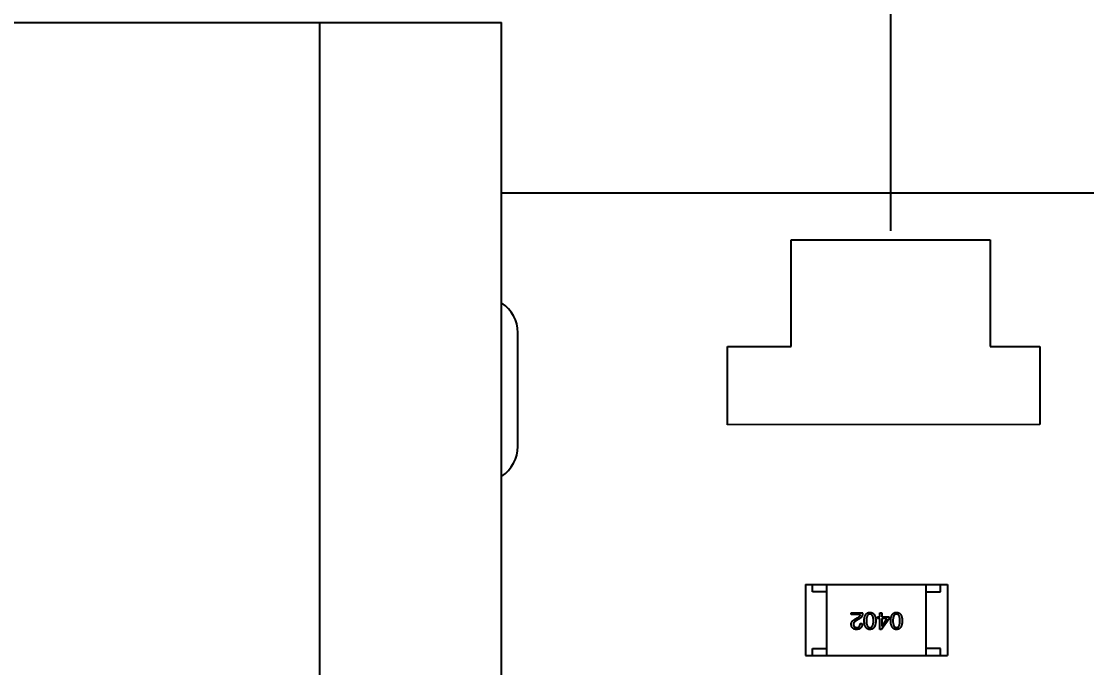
# Model space of a CAD drawing. Header units: inches. Extents: x -29 to 164, y -51 to 83.
# Drawn here: x 33.96 to 41.46, y 38.94 to 43.49 of the extents above; entities that cross this region are included whole.
import ezdxf

# ---------------------------------------------------------------- set-up
doc = ezdxf.new("R2010")
doc.units = ezdxf.units.IN
doc.header["$LTSCALE"] = 1.21
doc.header["$MEASUREMENT"] = 0
doc.header["$PDMODE"] = 3
doc.header["$PDSIZE"] = 0.3125
doc.layers.get('0').update_dxf_attribs({"linetype": 'CONTINUOUS'})
doc.layers.get('Defpoints').update_dxf_attribs({"linetype": 'CONTINUOUS'})
doc.layers.add('DIM', color=3, linetype='CONTINUOUS')
doc.styles.get("Standard").update_dxf_attribs({"font": 'txt', "width": 0.8})
doc.dimstyles.get("Standard").update_dxf_attribs({"dimtxt": 0.15625, "dimasz": 0.1875, "dimexe": 0.125, "dimexo": 0.0625, "dimgap": 0.09, "dimtad": 0, "dimtih": 1, "dimtoh": 1, "dimzin": 4, "dimdsep": 46, "dimtxsty": 'STANDARD', "dimblk": '_FILLED', "dimblk1": '_FILLED', "dimblk2": '_FILLED', "dimcen": 0.09, "dimazin": 1, "dimtp": 0.01, "dimtm": 0.01, "dimtfac": 1, "dimtofl": 0, "dimtmove": 0, "dimatfit": 3, "dimldrblk": '_FILLED', "dimfxl": 1, "dimtolj": 1, "dimtzin": 4, "dimarcsym": 0})

# ---------------------------------------------------------------- blocks, each defined once
blk = doc.blocks.new('_FILLED')
at = {"color": 0, "linetype": 'ByBlock'}
blk.add_solid([(0, 0), (-1, 0.1667), (-1, -0.1667)], dxfattribs=at)
blk = doc.blocks.new('*D14')
at = {"layer": 'Defpoints', "color": 0}
for p in [(40.0789, 50.3919), (40.0789, 41.9544), (10.3294, 39.8328)]:
    blk.add_point(p, dxfattribs=at)
at = {"layer": 'DIM', "color": 0, "lineweight": -2}
for p, q in [((10.3294, 39.8953), (10.3294, 50.5169)), ((40.0789, 42.0169), (40.0789, 50.5169)), ((12.3294, 50.3919), (21.9142, 50.3919)), ((38.0789, 50.3919), (28.4942, 50.3919))]:
    blk.add_line(p, q, dxfattribs=at)
at = {"layer": 'DIM', "color": 0, "lineweight": -2, "xscale": 2, "yscale": 2, "zscale": 2, "rotation": 180}
blk.add_blockref('_FILLED', (10.3294, 50.3919), dxfattribs=at)
at = {"layer": 'DIM', "color": 0, "lineweight": -2, "xscale": 2, "yscale": 2, "zscale": 2}
blk.add_blockref('_FILLED', (40.0789, 50.3919), dxfattribs=at)
at = {"layer": 'DIM', "color": 0, "insert": (25.2042, 50.3919), "char_height": 2, "attachment_point": 5}
blk.add_mtext('\\A1;29.75', dxfattribs=at)
blk = doc.blocks.new('*D15')
at = {"layer": 'Defpoints', "color": 0}
for p in [(10.3294, 53.635), (44.7693, 42.7327), (10.3294, 39.8328)]:
    blk.add_point(p, dxfattribs=at)
at = {"layer": 'DIM', "color": 0, "lineweight": -2}
for p, q in [((10.3294, 39.8953), (10.3294, 53.76)), ((44.7693, 42.7952), (44.7693, 53.76)), ((12.3294, 53.635), (24.2593, 53.635)), ((42.7693, 53.635), (30.8393, 53.635))]:
    blk.add_line(p, q, dxfattribs=at)
at = {"layer": 'DIM', "color": 0, "lineweight": -2, "xscale": 2, "yscale": 2, "zscale": 2, "rotation": 180}
blk.add_blockref('_FILLED', (10.3294, 53.635), dxfattribs=at)
at = {"layer": 'DIM', "color": 0, "lineweight": -2, "xscale": 2, "yscale": 2, "zscale": 2}
blk.add_blockref('_FILLED', (44.7693, 53.635), dxfattribs=at)
at = {"layer": 'DIM', "color": 0, "insert": (27.5493, 53.635), "char_height": 2, "attachment_point": 5}
blk.add_mtext('\\A1;34.44', dxfattribs=at)
blk = doc.blocks.new('*D16')
at = {"layer": 'Defpoints', "color": 0}
for p in [(10.3294, 56.651), (50.5693, 42.7327), (10.3294, 39.8328)]:
    blk.add_point(p, dxfattribs=at)
at = {"layer": 'DIM', "color": 0, "lineweight": -2}
for p, q in [((10.3294, 39.8953), (10.3294, 56.776)), ((50.5693, 42.7952), (50.5693, 56.776)), ((12.3294, 56.651), (27.2927, 56.651)), ((48.5693, 56.651), (33.606, 56.651))]:
    blk.add_line(p, q, dxfattribs=at)
at = {"layer": 'DIM', "color": 0, "lineweight": -2, "xscale": 2, "yscale": 2, "zscale": 2, "rotation": 180}
blk.add_blockref('_FILLED', (10.3294, 56.651), dxfattribs=at)
at = {"layer": 'DIM', "color": 0, "lineweight": -2, "xscale": 2, "yscale": 2, "zscale": 2}
blk.add_blockref('_FILLED', (50.5693, 56.651), dxfattribs=at)
at = {"layer": 'DIM', "color": 0, "insert": (30.4493, 56.651), "char_height": 2, "attachment_point": 5}
blk.add_mtext('\\A1;40.24', dxfattribs=at)

msp = doc.modelspace()

# ---------------------------------------------------------------- linework, layer by layer
at = {"color": 7, "linetype": 'Continuous'}
for p, q in [((28.3986, 43.4811), (37.3386, 43.483)), ((36.0586, 43.4827), (36.0602, 36.3027)), ((37.3401, 36.453), (37.3386, 43.483)), ((43.7693, 42.2827), (37.3389, 42.2827)), ((39.3789, 41.9542), (40.7789, 41.9545)), ((39.3791, 41.2042), (39.3789, 41.9542)), ((40.7789, 41.9545), (40.7791, 41.2045)), ((37.4542, 40.5013), (37.4541, 41.3013)), ((38.9291, 41.2041), (39.3791, 41.2042)), ((38.9292, 40.6541), (38.9291, 41.2041)), ((40.7791, 41.2045), (41.1291, 41.2046)), ((41.1291, 41.2046), (41.1292, 40.6546)), ((41.1292, 40.6546), (38.9292, 40.6541)), ((39.4794, 39.5292), (40.4794, 39.5294)), ((39.4794, 39.5292), (39.4795, 39.0292)), ((39.5294, 39.4792), (39.5294, 39.5292)), ((39.6295, 39.0292), (39.6294, 39.5292)), ((40.3295, 39.0293), (40.3294, 39.5293)), ((40.4294, 39.4794), (40.4294, 39.5294)), ((40.4794, 39.5294), (40.4795, 39.0294)), ((39.6294, 39.4792), (39.5294, 39.4792)), ((40.3294, 39.4793), (40.4294, 39.4794)), ((39.8009, 39.3178), (39.8009, 39.3316)), ((39.8009, 39.3316), (39.8816, 39.3316)), ((39.8652, 39.3178), (39.8009, 39.3178)), ((39.833, 39.2883), (39.8455, 39.2955)), ((39.9848, 39.2903), (39.9848, 39.3028)), ((39.9848, 39.3028), (40.0025, 39.3028)), ((40.0025, 39.2903), (39.9848, 39.2903)), ((40.0025, 39.3028), (40.0025, 39.3316)), ((40.0025, 39.3316), (40.0169, 39.3316)), ((40.0025, 39.2136), (40.0025, 39.2903)), ((40.0169, 39.3316), (40.0169, 39.3028)), ((40.0169, 39.3028), (40.0687, 39.3028)), ((40.0169, 39.2903), (40.017, 39.2365)), ((40.055, 39.2903), (40.0169, 39.2903)), ((40.0176, 39.2365), (40.055, 39.2903)), ((40.0687, 39.3028), (40.0687, 39.2884)), ((39.854, 39.285), (39.8383, 39.2759)), ((39.8639, 39.2562), (39.879, 39.2562)), ((40.0687, 39.2884), (40.015, 39.2136)), ((40.017, 39.2365), (40.0176, 39.2365)), ((40.015, 39.2136), (40.0025, 39.2136)), ((39.5295, 39.0292), (39.5295, 39.0792)), ((39.5295, 39.0792), (39.6295, 39.0792)), ((40.4295, 39.0794), (40.3295, 39.0793)), ((40.4295, 39.0294), (40.4295, 39.0794)), ((39.4795, 39.0292), (40.4795, 39.0294))]:
    msp.add_line(p, q, dxfattribs=at)
for centre, start, end in [((37.2041, 41.3013), 0.01204, 56.6056), ((37.2042, 40.5013), 303.41369, 0.01204)]:
    msp.add_arc(centre, 0.25, start, end, dxfattribs=at)
for points, knots in [([(39.8455, 39.2955), (39.8469, 39.2963), (39.8496, 39.2979), (39.8533, 39.3005), (39.8565, 39.3032), (39.8593, 39.3059), (39.8615, 39.3087), (39.8632, 39.3117), (39.8645, 39.3147), (39.865, 39.3168), (39.8652, 39.3178)], [0, 0, 0, 0, 0.158292, 0.304606, 0.440272, 0.565336, 0.681745, 0.791834, 0.896966, 1, 1, 1, 1]), ([(39.8816, 39.3316), (39.8815, 39.3303), (39.8814, 39.3277), (39.881, 39.3239), (39.8804, 39.3202), (39.8796, 39.3167), (39.8787, 39.3132), (39.8774, 39.31), (39.876, 39.3069), (39.8744, 39.3039), (39.8726, 39.301), (39.8705, 39.2983), (39.8683, 39.2957), (39.8658, 39.2933), (39.8632, 39.291), (39.8603, 39.2889), (39.8573, 39.2869), (39.8551, 39.2856), (39.854, 39.285)], [0, 0, 0, 0, 0.069512, 0.136307, 0.201431, 0.265186, 0.327322, 0.388242, 0.448098, 0.507757, 0.566952, 0.626243, 0.686026, 0.745963, 0.807549, 0.869906, 0.934172, 1, 1, 1, 1]), ([(39.8922, 39.2746), (39.8923, 39.2769), (39.8924, 39.2815), (39.8931, 39.2881), (39.8939, 39.2943), (39.8952, 39.3), (39.8966, 39.3053), (39.8984, 39.3101), (39.9005, 39.3145), (39.9029, 39.3185), (39.9056, 39.322), (39.9086, 39.325), (39.9119, 39.3276), (39.9155, 39.3297), (39.9195, 39.3314), (39.9237, 39.3326), (39.9282, 39.3334), (39.9313, 39.3335), (39.9329, 39.3336)], [0, 0, 0, 0, 0.08769, 0.170218, 0.24749, 0.319818, 0.387758, 0.451391, 0.511445, 0.568185, 0.622681, 0.67526, 0.726746, 0.778428, 0.830764, 0.884397, 0.940866, 1, 1, 1, 1]), ([(39.9329, 39.3218), (39.9318, 39.3217), (39.9299, 39.3216), (39.927, 39.321), (39.9244, 39.32), (39.9219, 39.3186), (39.9196, 39.3169), (39.9176, 39.3148), (39.9157, 39.3124), (39.9141, 39.3096), (39.9126, 39.3065), (39.9114, 39.303), (39.9103, 39.2991), (39.9094, 39.2949), (39.9088, 39.2903), (39.9083, 39.2854), (39.908, 39.2801), (39.908, 39.2764), (39.9079, 39.2746)], [0, 0, 0, 0, 0.050879, 0.099377, 0.146973, 0.193618, 0.240619, 0.289461, 0.34047, 0.395283, 0.453059, 0.515633, 0.582666, 0.655287, 0.732971, 0.815933, 0.905166, 1, 1, 1, 1]), ([(39.9329, 39.3336), (39.9344, 39.3335), (39.9375, 39.3334), (39.9421, 39.3326), (39.9463, 39.3314), (39.9502, 39.3297), (39.9538, 39.3276), (39.9571, 39.325), (39.9601, 39.322), (39.9628, 39.3185), (39.9652, 39.3146), (39.9673, 39.3102), (39.9691, 39.3053), (39.9706, 39.3), (39.9718, 39.2943), (39.9727, 39.2881), (39.9733, 39.2815), (39.9734, 39.2769), (39.9735, 39.2746)], [0, 0, 0, 0, 0.059135, 0.115606, 0.169241, 0.221578, 0.273261, 0.324749, 0.377329, 0.431642, 0.488541, 0.548597, 0.612232, 0.680174, 0.752504, 0.829777, 0.912307, 1, 1, 1, 1]), ([(39.9571, 39.2746), (39.9571, 39.2765), (39.9571, 39.2802), (39.9568, 39.2855), (39.9563, 39.2905), (39.9557, 39.2951), (39.9548, 39.2994), (39.9538, 39.3033), (39.9526, 39.3068), (39.9511, 39.3099), (39.9495, 39.3127), (39.9477, 39.3151), (39.9457, 39.3172), (39.9435, 39.3189), (39.9411, 39.3202), (39.9385, 39.3211), (39.9358, 39.3217), (39.9338, 39.3217), (39.9329, 39.3218)], [0, 0, 0, 0, 0.096457, 0.187288, 0.27178, 0.350132, 0.423455, 0.491343, 0.554037, 0.612253, 0.666313, 0.717038, 0.764921, 0.811214, 0.856775, 0.902988, 0.950234, 1, 1, 1, 1]), ([(40.0787, 39.2746), (40.0788, 39.2769), (40.079, 39.2815), (40.0796, 39.2882), (40.0805, 39.2943), (40.0817, 39.3001), (40.0832, 39.3053), (40.085, 39.3102), (40.087, 39.3146), (40.0894, 39.3185), (40.0921, 39.322), (40.0951, 39.3251), (40.0984, 39.3276), (40.1021, 39.3298), (40.106, 39.3314), (40.1102, 39.3327), (40.1147, 39.3334), (40.1178, 39.3335), (40.1194, 39.3336)], [0, 0, 0, 0, 0.08769, 0.170218, 0.24749, 0.319818, 0.387758, 0.451391, 0.511445, 0.568185, 0.622681, 0.67526, 0.726746, 0.778428, 0.830764, 0.884397, 0.940866, 1, 1, 1, 1]), ([(40.1194, 39.3218), (40.1184, 39.3218), (40.1164, 39.3216), (40.1135, 39.321), (40.1109, 39.32), (40.1084, 39.3187), (40.1062, 39.317), (40.1041, 39.3149), (40.1023, 39.3124), (40.1006, 39.3096), (40.0991, 39.3065), (40.0979, 39.303), (40.0968, 39.2991), (40.096, 39.2949), (40.0953, 39.2903), (40.0948, 39.2854), (40.0945, 39.2801), (40.0945, 39.2765), (40.0945, 39.2746)], [0, 0, 0, 0, 0.050879, 0.099377, 0.146973, 0.193618, 0.240619, 0.289461, 0.34047, 0.395283, 0.453059, 0.515633, 0.582666, 0.655287, 0.732971, 0.815933, 0.905166, 1, 1, 1, 1]), ([(40.1194, 39.3336), (40.121, 39.3335), (40.1241, 39.3334), (40.1286, 39.3327), (40.1328, 39.3314), (40.1367, 39.3298), (40.1403, 39.3277), (40.1436, 39.3251), (40.1466, 39.322), (40.1493, 39.3185), (40.1517, 39.3146), (40.1538, 39.3102), (40.1556, 39.3054), (40.1571, 39.3001), (40.1583, 39.2944), (40.1592, 39.2882), (40.1598, 39.2815), (40.16, 39.277), (40.16, 39.2746)], [0, 0, 0, 0, 0.059135, 0.115606, 0.169241, 0.221578, 0.273261, 0.324749, 0.377329, 0.431642, 0.488541, 0.548597, 0.612232, 0.680174, 0.752504, 0.829777, 0.912307, 1, 1, 1, 1]), ([(40.1436, 39.2746), (40.1436, 39.2765), (40.1436, 39.2802), (40.1433, 39.2856), (40.1428, 39.2905), (40.1422, 39.2952), (40.1413, 39.2994), (40.1403, 39.3033), (40.1391, 39.3068), (40.1377, 39.31), (40.1361, 39.3128), (40.1343, 39.3152), (40.1322, 39.3172), (40.13, 39.3189), (40.1277, 39.3202), (40.1251, 39.3212), (40.1223, 39.3217), (40.1204, 39.3218), (40.1194, 39.3218)], [0, 0, 0, 0, 0.096457, 0.187288, 0.27178, 0.350132, 0.423455, 0.491343, 0.554037, 0.612253, 0.666313, 0.717038, 0.764921, 0.811214, 0.856775, 0.902988, 0.950234, 1, 1, 1, 1]), ([(39.8009, 39.249), (39.8009, 39.25), (39.8008, 39.2519), (39.8011, 39.2549), (39.8016, 39.2577), (39.8024, 39.2605), (39.8035, 39.2633), (39.8048, 39.2659), (39.8064, 39.2685), (39.8083, 39.271), (39.8104, 39.2734), (39.8129, 39.2758), (39.8156, 39.278), (39.8185, 39.2803), (39.8218, 39.2824), (39.8253, 39.2845), (39.829, 39.2865), (39.8317, 39.2877), (39.833, 39.2883)], [0, 0, 0, 0, 0.055083, 0.109453, 0.162685, 0.21614, 0.26961, 0.324284, 0.380202, 0.437433, 0.497084, 0.559152, 0.624288, 0.692446, 0.763862, 0.838743, 0.917269, 1, 1, 1, 1]), ([(39.8383, 39.2136), (39.8369, 39.2137), (39.8341, 39.2139), (39.83, 39.2145), (39.8263, 39.2153), (39.8227, 39.2164), (39.8195, 39.2178), (39.8164, 39.2194), (39.8137, 39.2212), (39.8112, 39.2233), (39.809, 39.2257), (39.807, 39.2283), (39.8054, 39.2311), (39.8039, 39.2342), (39.8028, 39.2376), (39.8019, 39.2411), (39.8012, 39.245), (39.801, 39.2476), (39.8009, 39.249)], [0, 0, 0, 0, 0.074847, 0.14558, 0.212628, 0.276599, 0.337792, 0.396608, 0.453638, 0.509854, 0.565589, 0.621545, 0.678777, 0.737222, 0.798388, 0.862259, 0.929312, 1, 1, 1, 1]), ([(39.8383, 39.2759), (39.8374, 39.2754), (39.8355, 39.2744), (39.833, 39.2729), (39.8306, 39.2713), (39.8284, 39.2698), (39.8263, 39.2681), (39.8245, 39.2665), (39.8228, 39.2648), (39.8214, 39.2631), (39.8201, 39.2614), (39.8191, 39.2596), (39.8182, 39.2578), (39.8175, 39.256), (39.817, 39.2541), (39.8167, 39.2522), (39.8165, 39.2502), (39.8166, 39.249), (39.8167, 39.2483)], [0, 0, 0, 0, 0.084365, 0.165386, 0.24176, 0.314729, 0.38433, 0.449952, 0.513164, 0.5734, 0.630824, 0.68644, 0.740136, 0.792605, 0.844515, 0.896112, 0.947763, 1, 1, 1, 1]), ([(39.8167, 39.2483), (39.8167, 39.2475), (39.8169, 39.2459), (39.8173, 39.2436), (39.8179, 39.2414), (39.8186, 39.2394), (39.8195, 39.2375), (39.8206, 39.2358), (39.8218, 39.2343), (39.8232, 39.2328), (39.8248, 39.2316), (39.8265, 39.2305), (39.8284, 39.2296), (39.8305, 39.2288), (39.8327, 39.2282), (39.8351, 39.2277), (39.8376, 39.2275), (39.8394, 39.2274), (39.8403, 39.2273)], [0, 0, 0, 0, 0.069456, 0.136175, 0.198596, 0.258993, 0.316838, 0.37342, 0.428889, 0.48454, 0.540119, 0.597644, 0.65702, 0.718534, 0.783117, 0.851564, 0.923888, 1, 1, 1, 1]), ([(39.879, 39.2562), (39.8789, 39.2545), (39.8788, 39.2513), (39.8783, 39.2466), (39.8774, 39.2422), (39.8762, 39.2381), (39.8748, 39.2343), (39.873, 39.2308), (39.8709, 39.2277), (39.8685, 39.2248), (39.8658, 39.2223), (39.8628, 39.2201), (39.8594, 39.2182), (39.8558, 39.2166), (39.8519, 39.2154), (39.8476, 39.2144), (39.8431, 39.2138), (39.8399, 39.2136), (39.8383, 39.2136)], [0, 0, 0, 0, 0.074935, 0.145873, 0.212498, 0.27598, 0.33603, 0.394042, 0.450372, 0.505546, 0.560812, 0.616481, 0.673265, 0.732328, 0.7938, 0.858943, 0.92718, 1, 1, 1, 1]), ([(39.8403, 39.2273), (39.8412, 39.2274), (39.843, 39.2274), (39.8456, 39.2277), (39.8481, 39.2283), (39.8503, 39.2291), (39.8524, 39.2301), (39.8544, 39.2313), (39.8561, 39.2328), (39.8577, 39.2345), (39.8591, 39.2365), (39.8603, 39.2386), (39.8613, 39.241), (39.8622, 39.2436), (39.8629, 39.2464), (39.8634, 39.2495), (39.8637, 39.2528), (39.8638, 39.255), (39.8639, 39.2562)], [0, 0, 0, 0, 0.065945, 0.127767, 0.186553, 0.242898, 0.297728, 0.351599, 0.404854, 0.459191, 0.515338, 0.573322, 0.634405, 0.698538, 0.767039, 0.84022, 0.917406, 1, 1, 1, 1]), ([(39.9329, 39.2136), (39.9313, 39.2137), (39.9282, 39.2139), (39.9238, 39.2147), (39.9197, 39.216), (39.9158, 39.2178), (39.9122, 39.22), (39.9089, 39.2227), (39.906, 39.2259), (39.9033, 39.2295), (39.9008, 39.2336), (39.8987, 39.2381), (39.8969, 39.243), (39.8954, 39.2485), (39.8942, 39.2543), (39.8932, 39.2607), (39.8925, 39.2675), (39.8923, 39.2721), (39.8922, 39.2746)], [0, 0, 0, 0, 0.057415, 0.112361, 0.16496, 0.216437, 0.267441, 0.318839, 0.371478, 0.426325, 0.483626, 0.544235, 0.608673, 0.677374, 0.750405, 0.828394, 0.911525, 1, 1, 1, 1]), ([(39.9079, 39.2746), (39.908, 39.2727), (39.908, 39.269), (39.9083, 39.2636), (39.9088, 39.2586), (39.9094, 39.254), (39.9103, 39.2497), (39.9114, 39.2459), (39.9126, 39.2423), (39.9141, 39.2392), (39.9158, 39.2364), (39.9176, 39.234), (39.9197, 39.2319), (39.9219, 39.2302), (39.9244, 39.2289), (39.927, 39.228), (39.9299, 39.2275), (39.9319, 39.2274), (39.9329, 39.2273)], [0, 0, 0, 0, 0.095719, 0.185854, 0.269738, 0.347952, 0.420315, 0.487894, 0.550245, 0.608186, 0.662454, 0.713283, 0.761375, 0.808209, 0.854301, 0.901312, 0.949396, 1, 1, 1, 1]), ([(39.9329, 39.2273), (39.9339, 39.2274), (39.9358, 39.2275), (39.9386, 39.228), (39.9411, 39.2289), (39.9435, 39.2302), (39.9457, 39.2319), (39.9478, 39.234), (39.9495, 39.2364), (39.9511, 39.2392), (39.9526, 39.2424), (39.9538, 39.2459), (39.9548, 39.2498), (39.9557, 39.254), (39.9563, 39.2586), (39.9568, 39.2636), (39.9571, 39.269), (39.9571, 39.2727), (39.9571, 39.2746)], [0, 0, 0, 0, 0.049764, 0.097007, 0.143217, 0.188577, 0.235116, 0.282997, 0.333719, 0.387776, 0.445989, 0.508679, 0.576563, 0.649481, 0.728235, 0.812722, 0.903548, 1, 1, 1, 1]), ([(39.9735, 39.2746), (39.9734, 39.2721), (39.9733, 39.2674), (39.9727, 39.2606), (39.9718, 39.2542), (39.9706, 39.2482), (39.9691, 39.2428), (39.9673, 39.2378), (39.9652, 39.2332), (39.9628, 39.2292), (39.9601, 39.2256), (39.9571, 39.2224), (39.9538, 39.2197), (39.9502, 39.2175), (39.9463, 39.2159), (39.9421, 39.2146), (39.9376, 39.2138), (39.9345, 39.2137), (39.9329, 39.2136)], [0, 0, 0, 0, 0.088823, 0.172287, 0.250296, 0.323438, 0.392244, 0.456221, 0.516635, 0.573871, 0.628, 0.680335, 0.731489, 0.782557, 0.834044, 0.886738, 0.942089, 1, 1, 1, 1]), ([(40.1194, 39.2136), (40.1178, 39.2137), (40.1148, 39.2139), (40.1103, 39.2148), (40.1062, 39.2161), (40.1023, 39.2178), (40.0987, 39.2201), (40.0955, 39.2227), (40.0925, 39.2259), (40.0898, 39.2295), (40.0874, 39.2336), (40.0853, 39.2381), (40.0834, 39.2431), (40.0819, 39.2485), (40.0807, 39.2544), (40.0797, 39.2607), (40.079, 39.2675), (40.0788, 39.2722), (40.0787, 39.2746)], [0, 0, 0, 0, 0.057415, 0.112361, 0.16496, 0.216437, 0.267441, 0.318839, 0.371478, 0.426325, 0.483626, 0.544235, 0.608673, 0.677374, 0.750405, 0.828394, 0.911525, 1, 1, 1, 1]), ([(40.0945, 39.2746), (40.0945, 39.2727), (40.0945, 39.269), (40.0948, 39.2636), (40.0953, 39.2587), (40.096, 39.254), (40.0968, 39.2498), (40.0979, 39.2459), (40.0992, 39.2424), (40.1006, 39.2392), (40.1023, 39.2364), (40.1041, 39.234), (40.1062, 39.232), (40.1084, 39.2303), (40.1109, 39.229), (40.1136, 39.228), (40.1164, 39.2275), (40.1184, 39.2274), (40.1194, 39.2274)], [0, 0, 0, 0, 0.095719, 0.185854, 0.269738, 0.347952, 0.420315, 0.487894, 0.550245, 0.608186, 0.662454, 0.713283, 0.761375, 0.808209, 0.854301, 0.901312, 0.949396, 1, 1, 1, 1]), ([(40.1194, 39.2274), (40.1204, 39.2274), (40.1223, 39.2275), (40.1251, 39.228), (40.1277, 39.229), (40.1301, 39.2303), (40.1323, 39.232), (40.1343, 39.234), (40.1361, 39.2364), (40.1377, 39.2392), (40.1391, 39.2424), (40.1403, 39.2459), (40.1413, 39.2498), (40.1422, 39.254), (40.1429, 39.2587), (40.1433, 39.2637), (40.1436, 39.269), (40.1436, 39.2727), (40.1436, 39.2746)], [0, 0, 0, 0, 0.049764, 0.097007, 0.143217, 0.188577, 0.235116, 0.282997, 0.333719, 0.387776, 0.445989, 0.508679, 0.576563, 0.649481, 0.728235, 0.812722, 0.903548, 1, 1, 1, 1]), ([(40.16, 39.2746), (40.16, 39.2722), (40.1598, 39.2674), (40.1592, 39.2606), (40.1583, 39.2542), (40.1571, 39.2483), (40.1556, 39.2428), (40.1538, 39.2378), (40.1517, 39.2333), (40.1493, 39.2292), (40.1467, 39.2256), (40.1436, 39.2225), (40.1403, 39.2198), (40.1367, 39.2176), (40.1328, 39.2159), (40.1286, 39.2146), (40.1241, 39.2138), (40.121, 39.2137), (40.1194, 39.2136)], [0, 0, 0, 0, 0.088823, 0.172287, 0.250296, 0.323438, 0.392244, 0.456221, 0.516635, 0.573871, 0.628, 0.680335, 0.731489, 0.782557, 0.834044, 0.886738, 0.942089, 1, 1, 1, 1])]:
    msp.add_open_spline(points, degree=3, knots=knots, dxfattribs=at)

# ---------------------------------------------------------------- dimensions: what is measured, and where the dimension line sits
at = {"layer": 'DIM'}
for base, p1, p2, picture, middle in [((10.3294, 56.651), (50.5693, 42.7327), (10.3294, 39.8328), '*D16', (30.4493, 56.651)), ((10.3294, 53.635), (44.7693, 42.7327), (10.3294, 39.8328), '*D15', (27.5493, 53.635)), ((40.0789, 50.3919), (10.3294, 39.8328), (40.0789, 41.9544), '*D14', (25.2042, 50.3919))]:
    dim = msp.add_linear_dim(base=base, p1=p1, p2=p2, dimstyle='STANDARD', override={"dimtxt": 2, "dimasz": 2, "dimtih": 0, "dimtoh": 0, "dimzin": 0, "dimcen": 0.198, "dimadec": 0, "dimazin": 0, "dimtp": 0, "dimtm": 0, "dimtdec": 4, "dimtzin": 0}, dxfattribs=at)
    dim.commit()
    dim.dimension.update_dxf_attribs({"geometry": picture, "text_midpoint": middle})

doc.saveas('drawing.dxf')
